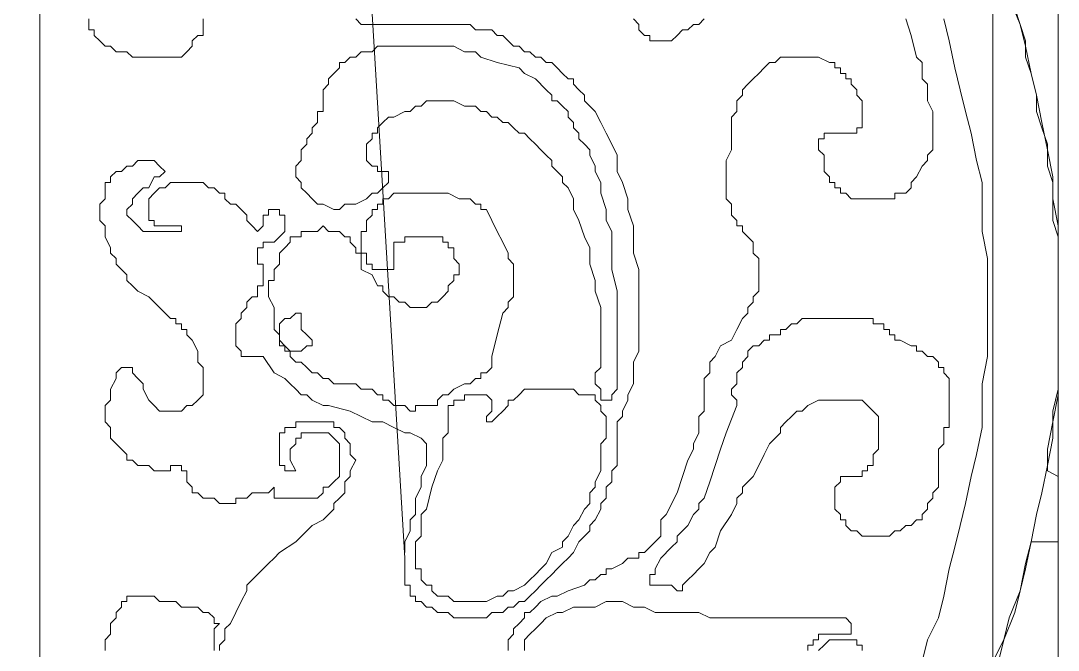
# Model space of a CAD drawing. Extents: x -66030 to 95157, y -13132 to 45879.
# Drawn here: x -49980 to -49236, y 25368 to 25820 of the extents above; entities that cross this region are included whole.
import ezdxf

# ---------------------------------------------------------------- set-up
doc = ezdxf.new("R2010")
doc.units = 0
doc.header["$LTSCALE"] = 100
doc.header["$MEASUREMENT"] = 0
doc.layers.get('0').update_dxf_attribs({"linetype": 'CONTINUOUS'})

msp = doc.modelspace()

# ---------------------------------------------------------------- linework, layer by layer
at = {"lineweight": 0}
for points in [[(-50727.7, 24422.57), (-49235.62, 24422.57), (-49235.62, 29164.42), (-50727.7, 29164.42), (-50727.7, 24422.57)], [(-50680.82, 24469.45), (-49282.49, 24469.45), (-49282.49, 29113.64), (-50680.82, 29113.64), (-50680.82, 24469.45)], [(-49997.28, 26336.5), (-49966.03, 26336.5), (-49966.03, 24891.29), (-49997.28, 24891.29), (-49997.28, 26336.5)], [(-49622.31, 25785.76), (-49618.4, 25781.85), (-49610.59, 25777.94), (-49602.78, 25770.13), (-49598.87, 25766.23), (-49598.87, 25762.32), (-49594.96, 25762.32), (-49591.06, 25758.41), (-49587.15, 25754.51), (-49587.15, 25750.6), (-49583.25, 25746.7), (-49583.25, 25742.79), (-49579.34, 25738.89), (-49579.34, 25734.98), (-49575.43, 25731.07), (-49575.43, 25731.07), (-49571.53, 25727.17), (-49571.53, 25723.26), (-49567.62, 25715.45), (-49567.62, 25711.54), (-49563.72, 25703.73), (-49563.72, 25695.92), (-49559.81, 25684.2), (-49559.81, 25676.39), (-49555.9, 25668.58), (-49555.9, 25660.77), (-49555.9, 25641.24), (-49552, 25625.61), (-49552, 25613.89), (-49552, 25602.18), (-49552, 25590.46), (-49552, 25582.65), (-49552, 25570.93), (-49552, 25563.12), (-49552, 25559.21), (-49552, 25555.3), (-49555.9, 25551.4), (-49555.9, 25551.4), (-49555.9, 25547.49), (-49555.9, 25547.49), (-49555.9, 25547.49), (-49559.81, 25547.49), (-49559.81, 25547.49), (-49559.81, 25547.49), (-49563.72, 25547.49), (-49563.72, 25551.4), (-49563.72, 25551.4), (-49563.72, 25551.4), (-49563.72, 25555.3), (-49567.62, 25559.21), (-49567.62, 25559.21), (-49567.62, 25563.12), (-49567.62, 25567.02), (-49567.62, 25567.02), (-49563.72, 25570.93), (-49563.72, 25574.83), (-49563.72, 25578.74), (-49563.72, 25582.65), (-49563.72, 25586.55), (-49563.72, 25594.36), (-49563.72, 25602.18), (-49563.72, 25613.89), (-49567.62, 25625.61), (-49567.62, 25633.42), (-49571.53, 25645.14), (-49571.53, 25656.86), (-49575.43, 25664.67), (-49579.34, 25676.39), (-49583.25, 25684.2), (-49583.25, 25692.01), (-49587.15, 25699.83), (-49591.06, 25703.73), (-49591.06, 25707.64), (-49591.06, 25707.64), (-49594.96, 25711.54), (-49598.87, 25715.45), (-49598.87, 25719.36), (-49602.78, 25723.26), (-49606.68, 25727.17), (-49606.68, 25727.17), (-49610.59, 25731.07), (-49614.49, 25734.98), (-49618.4, 25738.89), (-49622.31, 25738.89), (-49626.21, 25742.79), (-49630.12, 25746.7), (-49634.02, 25746.7), (-49637.93, 25750.6), (-49641.84, 25750.6), (-49645.74, 25754.51), (-49649.65, 25754.51), (-49653.55, 25758.41), (-49657.46, 25758.41), (-49661.37, 25758.41), (-49669.18, 25762.32), (-49673.08, 25762.32), (-49676.99, 25762.32), (-49680.9, 25762.32), (-49684.8, 25762.32), (-49688.71, 25762.32), (-49692.61, 25758.41), (-49696.52, 25758.41), (-49696.52, 25758.41), (-49700.43, 25754.51), (-49704.33, 25754.51), (-49704.33, 25754.51), (-49712.14, 25750.6), (-49716.05, 25750.6), (-49719.96, 25746.7), (-49719.96, 25746.7), (-49723.86, 25742.79), (-49723.86, 25742.79), (-49723.86, 25738.89), (-49727.77, 25738.89), (-49727.77, 25734.98), (-49727.77, 25734.98), (-49731.67, 25731.07), (-49731.67, 25731.07), (-49731.67, 25727.17), (-49731.67, 25727.17), (-49731.67, 25727.17), (-49731.67, 25723.26), (-49731.67, 25723.26), (-49731.67, 25719.36), (-49731.67, 25719.36), (-49731.67, 25719.36), (-49727.77, 25715.45), (-49727.77, 25715.45), (-49723.86, 25715.45), (-49723.86, 25711.54), (-49719.96, 25711.54), (-49719.96, 25711.54), (-49716.05, 25711.54), (-49716.05, 25711.54), (-49716.05, 25711.54), (-49716.05, 25707.64), (-49716.05, 25707.64), (-49716.05, 25707.64), (-49716.05, 25703.73), (-49716.05, 25703.73), (-49716.05, 25703.73), (-49719.96, 25699.83), (-49719.96, 25699.83), (-49723.86, 25695.92), (-49727.77, 25695.92), (-49731.67, 25692.01), (-49739.49, 25688.11), (-49747.3, 25688.11), (-49751.2, 25684.2), (-49755.11, 25684.2), (-49762.92, 25688.11), (-49766.83, 25688.11), (-49770.73, 25692.01), (-49770.73, 25692.01), (-49774.64, 25695.92), (-49774.64, 25695.92), (-49774.64, 25695.92), (-49778.55, 25699.83), (-49778.55, 25699.83), (-49778.55, 25703.73), (-49778.55, 25703.73), (-49782.45, 25707.64), (-49782.45, 25711.54), (-49782.45, 25715.45), (-49782.45, 25715.45), (-49778.55, 25719.36), (-49778.55, 25723.26), (-49778.55, 25727.17), (-49774.64, 25731.07), (-49774.64, 25734.98), (-49770.73, 25738.89), (-49770.73, 25742.79), (-49766.83, 25746.7), (-49766.83, 25746.7), (-49766.83, 25750.6), (-49766.83, 25754.51), (-49762.92, 25754.51), (-49762.92, 25758.41), (-49762.92, 25762.32), (-49762.92, 25766.23), (-49762.92, 25770.13), (-49759.02, 25774.04), (-49759.02, 25777.94), (-49755.11, 25781.85), (-49755.11, 25781.85), (-49751.2, 25785.76), (-49751.2, 25789.66), (-49747.3, 25789.66), (-49743.39, 25793.57), (-49739.49, 25793.57), (-49735.58, 25797.47), (-49731.67, 25797.47), (-49727.77, 25797.47), (-49723.86, 25801.38), (-49716.05, 25801.38), (-49712.14, 25801.38), (-49708.24, 25801.38), (-49700.43, 25801.38), (-49696.52, 25801.38), (-49688.71, 25801.38), (-49684.8, 25801.38), (-49680.9, 25801.38), (-49673.08, 25801.38), (-49669.18, 25801.38), (-49661.37, 25797.47), (-49653.55, 25797.47), (-49649.65, 25793.57), (-49637.93, 25789.66), (-49622.31, 25785.76)], [(-49645.74, 25684.2), (-49641.84, 25676.39), (-49637.93, 25668.58), (-49634.02, 25660.77), (-49630.12, 25652.95), (-49630.12, 25649.05), (-49626.21, 25645.14), (-49626.21, 25641.24), (-49626.21, 25637.33), (-49626.21, 25633.42), (-49626.21, 25629.52), (-49626.21, 25629.52), (-49626.21, 25625.61), (-49626.21, 25625.61), (-49626.21, 25621.71), (-49630.12, 25617.8), (-49630.12, 25617.8), (-49630.12, 25613.89), (-49630.12, 25613.89), (-49630.12, 25613.89), (-49634.02, 25609.99), (-49637.93, 25594.36), (-49641.84, 25578.74), (-49641.84, 25574.83), (-49641.84, 25570.93), (-49645.74, 25567.02), (-49645.74, 25567.02), (-49649.65, 25567.02), (-49649.65, 25563.12), (-49653.55, 25563.12), (-49657.46, 25559.21), (-49661.37, 25559.21), (-49669.18, 25555.3), (-49673.08, 25551.4), (-49676.99, 25551.4), (-49676.99, 25551.4), (-49680.9, 25547.49), (-49680.9, 25543.59), (-49684.8, 25543.59), (-49688.71, 25543.59), (-49692.61, 25543.59), (-49696.52, 25543.59), (-49696.52, 25539.68), (-49700.43, 25539.68), (-49704.33, 25543.59), (-49708.24, 25543.59), (-49712.14, 25543.59), (-49712.14, 25543.59), (-49716.05, 25547.49), (-49719.96, 25547.49), (-49719.96, 25551.4), (-49723.86, 25551.4), (-49727.77, 25555.3), (-49727.77, 25555.3), (-49731.67, 25555.3), (-49735.58, 25555.3), (-49739.49, 25559.21), (-49743.39, 25559.21), (-49747.3, 25559.21), (-49751.2, 25559.21), (-49755.11, 25559.21), (-49759.02, 25563.12), (-49762.92, 25563.12), (-49766.83, 25567.02), (-49770.73, 25567.02), (-49770.73, 25567.02), (-49774.64, 25570.93), (-49778.55, 25574.83), (-49782.45, 25574.83), (-49786.36, 25578.74), (-49786.36, 25582.65), (-49790.26, 25586.55), (-49790.26, 25586.55), (-49794.17, 25590.46), (-49794.17, 25594.36), (-49798.07, 25598.27), (-49798.07, 25598.27), (-49798.07, 25602.18), (-49798.07, 25606.08), (-49798.07, 25606.08), (-49798.07, 25613.89), (-49801.98, 25621.71), (-49801.98, 25629.52), (-49801.98, 25633.42), (-49798.07, 25633.42), (-49798.07, 25641.24), (-49794.17, 25645.14), (-49794.17, 25649.05), (-49794.17, 25652.95), (-49790.26, 25656.86), (-49790.26, 25656.86), (-49786.36, 25660.77), (-49786.36, 25664.67), (-49782.45, 25664.67), (-49778.55, 25664.67), (-49778.55, 25668.58), (-49774.64, 25668.58), (-49770.73, 25668.58), (-49770.73, 25668.58), (-49766.83, 25668.58), (-49766.83, 25668.58), (-49762.92, 25672.48), (-49762.92, 25672.48), (-49759.02, 25668.58), (-49759.02, 25668.58), (-49755.11, 25668.58), (-49755.11, 25668.58), (-49751.2, 25668.58), (-49747.3, 25664.67), (-49743.39, 25664.67), (-49743.39, 25660.77), (-49739.49, 25656.86), (-49739.49, 25652.95), (-49735.58, 25652.95), (-49735.58, 25649.05), (-49735.58, 25645.14), (-49735.58, 25641.24), (-49735.58, 25641.24), (-49727.77, 25637.33), (-49723.86, 25629.52), (-49719.96, 25629.52), (-49719.96, 25625.61), (-49716.05, 25621.71), (-49712.14, 25621.71), (-49708.24, 25617.8), (-49704.33, 25617.8), (-49704.33, 25617.8), (-49700.43, 25613.89), (-49696.52, 25613.89), (-49692.61, 25613.89), (-49688.71, 25613.89), (-49684.8, 25617.8), (-49680.9, 25617.8), (-49676.99, 25621.71), (-49676.99, 25621.71), (-49673.08, 25625.61), (-49673.08, 25629.52), (-49669.18, 25633.42), (-49669.18, 25637.33), (-49665.27, 25637.33), (-49665.27, 25641.24), (-49665.27, 25645.14), (-49669.18, 25649.05), (-49669.18, 25652.95), (-49669.18, 25652.95), (-49669.18, 25656.86), (-49673.08, 25656.86), (-49673.08, 25660.77), (-49673.08, 25660.77), (-49676.99, 25660.77), (-49676.99, 25664.67), (-49680.9, 25664.67), (-49680.9, 25664.67), (-49684.8, 25664.67), (-49688.71, 25664.67), (-49692.61, 25664.67), (-49692.61, 25664.67), (-49696.52, 25664.67), (-49700.43, 25664.67), (-49704.33, 25664.67), (-49704.33, 25660.77), (-49708.24, 25660.77), (-49708.24, 25660.77), (-49712.14, 25660.77), (-49712.14, 25656.86), (-49712.14, 25656.86), (-49712.14, 25656.86), (-49712.14, 25652.95), (-49712.14, 25652.95), (-49712.14, 25649.05), (-49712.14, 25649.05), (-49712.14, 25649.05), (-49712.14, 25645.14), (-49712.14, 25645.14), (-49712.14, 25641.24), (-49716.05, 25641.24), (-49716.05, 25641.24), (-49719.96, 25641.24), (-49719.96, 25641.24), (-49723.86, 25641.24), (-49723.86, 25641.24), (-49723.86, 25641.24), (-49727.77, 25641.24), (-49727.77, 25645.14), (-49731.67, 25645.14), (-49731.67, 25649.05), (-49731.67, 25649.05), (-49731.67, 25652.95), (-49735.58, 25652.95), (-49735.58, 25656.86), (-49735.58, 25660.77), (-49735.58, 25660.77), (-49735.58, 25664.67), (-49735.58, 25668.58), (-49731.67, 25668.58), (-49731.67, 25672.48), (-49731.67, 25676.39), (-49731.67, 25676.39), (-49727.77, 25680.3), (-49727.77, 25680.3), (-49727.77, 25684.2), (-49723.86, 25684.2), (-49723.86, 25688.11), (-49723.86, 25688.11), (-49719.96, 25688.11), (-49719.96, 25692.01), (-49716.05, 25692.01), (-49716.05, 25692.01), (-49712.14, 25695.92), (-49712.14, 25695.92), (-49708.24, 25695.92), (-49704.33, 25695.92), (-49704.33, 25695.92), (-49700.43, 25695.92), (-49696.52, 25695.92), (-49696.52, 25695.92), (-49688.71, 25695.92), (-49680.9, 25695.92), (-49673.08, 25695.92), (-49665.27, 25692.01), (-49661.37, 25692.01), (-49657.46, 25692.01), (-49653.55, 25688.11), (-49649.65, 25688.11), (-49649.65, 25684.2), (-49645.74, 25684.2)], [(-49778.55, 25606.08), (-49778.55, 25602.18), (-49778.55, 25602.18), (-49778.55, 25598.27), (-49778.55, 25598.27), (-49778.55, 25598.27), (-49774.64, 25594.36), (-49774.64, 25594.36), (-49770.73, 25590.46), (-49770.73, 25590.46), (-49770.73, 25586.55), (-49774.64, 25586.55), (-49774.64, 25586.55), (-49774.64, 25586.55), (-49778.55, 25582.65), (-49778.55, 25582.65), (-49782.45, 25582.65), (-49782.45, 25582.65), (-49786.36, 25582.65), (-49786.36, 25582.65), (-49790.26, 25582.65), (-49790.26, 25586.55), (-49790.26, 25586.55), (-49794.17, 25586.55), (-49794.17, 25590.46), (-49794.17, 25590.46), (-49794.17, 25594.36), (-49794.17, 25594.36), (-49794.17, 25594.36), (-49794.17, 25598.27), (-49794.17, 25598.27), (-49794.17, 25602.18), (-49794.17, 25602.18), (-49790.26, 25606.08), (-49786.36, 25606.08), (-49786.36, 25606.08), (-49782.45, 25609.99), (-49782.45, 25609.99), (-49782.45, 25609.99), (-49782.45, 25609.99), (-49778.55, 25609.99), (-49778.55, 25609.99), (-49778.55, 25609.99), (-49778.55, 25606.08), (-49778.55, 25606.08)], [(-49348.89, 25590.46), (-49341.08, 25586.55), (-49337.17, 25586.55), (-49337.17, 25582.65), (-49333.26, 25582.65), (-49329.36, 25578.74), (-49325.45, 25578.74), (-49321.55, 25574.83), (-49321.55, 25570.93), (-49317.64, 25570.93), (-49317.64, 25567.02), (-49313.73, 25563.12), (-49313.73, 25559.21), (-49313.73, 25555.3), (-49313.73, 25551.4), (-49313.73, 25543.59), (-49313.73, 25539.68), (-49313.73, 25539.68), (-49313.73, 25535.77), (-49313.73, 25531.87), (-49313.73, 25527.96), (-49317.64, 25527.96), (-49317.64, 25520.15), (-49317.64, 25516.24), (-49321.55, 25512.34), (-49321.55, 25512.34), (-49321.55, 25512.34), (-49321.55, 25512.34), (-49321.55, 25512.34), (-49321.55, 25512.34), (-49321.55, 25504.53), (-49321.55, 25500.62), (-49321.55, 25496.72), (-49321.55, 25488.9), (-49321.55, 25485), (-49325.45, 25481.09), (-49325.45, 25477.19), (-49329.36, 25473.28), (-49329.36, 25469.37), (-49333.26, 25465.47), (-49333.26, 25461.56), (-49337.17, 25461.56), (-49341.08, 25457.66), (-49344.98, 25457.66), (-49348.89, 25453.75), (-49352.79, 25453.75), (-49356.7, 25449.84), (-49360.61, 25449.84), (-49364.51, 25449.84), (-49364.51, 25449.84), (-49368.42, 25449.84), (-49372.32, 25449.84), (-49376.23, 25449.84), (-49380.14, 25453.75), (-49384.04, 25453.75), (-49384.04, 25453.75), (-49387.95, 25457.66), (-49387.95, 25457.66), (-49387.95, 25461.56), (-49391.85, 25461.56), (-49391.85, 25465.47), (-49395.76, 25469.37), (-49395.76, 25473.28), (-49395.76, 25477.19), (-49395.76, 25481.09), (-49395.76, 25485), (-49395.76, 25485), (-49391.85, 25488.9), (-49391.85, 25488.9), (-49391.85, 25492.81), (-49391.85, 25492.81), (-49391.85, 25492.81), (-49387.95, 25492.81), (-49387.95, 25492.81), (-49387.95, 25492.81), (-49384.04, 25492.81), (-49384.04, 25492.81), (-49380.14, 25492.81), (-49380.14, 25492.81), (-49376.23, 25492.81), (-49376.23, 25496.72), (-49372.32, 25496.72), (-49372.32, 25496.72), (-49372.32, 25500.62), (-49368.42, 25500.62), (-49368.42, 25504.53), (-49368.42, 25508.43), (-49364.51, 25512.34), (-49364.51, 25516.24), (-49364.51, 25520.15), (-49364.51, 25524.06), (-49364.51, 25527.96), (-49364.51, 25531.87), (-49364.51, 25531.87), (-49364.51, 25535.77), (-49368.42, 25539.68), (-49368.42, 25539.68), (-49372.32, 25543.59), (-49372.32, 25543.59), (-49372.32, 25543.59), (-49376.23, 25547.49), (-49380.14, 25547.49), (-49380.14, 25547.49), (-49384.04, 25547.49), (-49384.04, 25547.49), (-49387.95, 25547.49), (-49391.85, 25547.49), (-49395.76, 25547.49), (-49395.76, 25547.49), (-49403.57, 25547.49), (-49407.48, 25547.49), (-49415.29, 25543.59), (-49419.2, 25539.68), (-49423.1, 25539.68), (-49427.01, 25535.77), (-49427.01, 25535.77), (-49430.91, 25531.87), (-49434.82, 25527.96), (-49434.82, 25524.06), (-49438.73, 25520.15), (-49442.63, 25516.24), (-49446.54, 25508.43), (-49450.44, 25500.62), (-49454.35, 25492.81), (-49454.35, 25492.81), (-49458.26, 25488.9), (-49462.16, 25485), (-49462.16, 25481.09), (-49466.07, 25477.19), (-49466.07, 25473.28), (-49469.97, 25465.47), (-49477.79, 25453.75), (-49481.69, 25442.03), (-49485.6, 25438.13), (-49489.5, 25430.31), (-49493.41, 25426.41), (-49497.32, 25422.5), (-49501.22, 25418.6), (-49505.13, 25414.69), (-49505.13, 25414.69), (-49505.13, 25410.78), (-49509.03, 25410.78), (-49509.03, 25410.78), (-49509.03, 25410.78), (-49512.94, 25414.69), (-49516.85, 25414.69), (-49516.85, 25414.69), (-49520.75, 25414.69), (-49524.66, 25414.69), (-49524.66, 25414.69), (-49524.66, 25414.69), (-49528.56, 25414.69), (-49528.56, 25418.6), (-49528.56, 25418.6), (-49528.56, 25422.5), (-49524.66, 25422.5), (-49524.66, 25426.41), (-49520.75, 25434.22), (-49512.94, 25442.03), (-49509.03, 25445.94), (-49509.03, 25449.84), (-49505.13, 25453.75), (-49501.22, 25457.66), (-49497.32, 25465.47), (-49493.41, 25469.37), (-49493.41, 25473.28), (-49489.5, 25477.19), (-49485.6, 25488.9), (-49481.69, 25500.62), (-49477.79, 25512.34), (-49473.88, 25524.06), (-49466.07, 25543.59), (-49466.07, 25547.49), (-49466.07, 25547.49), (-49469.97, 25551.4), (-49469.97, 25555.3), (-49466.07, 25559.21), (-49466.07, 25563.12), (-49466.07, 25567.02), (-49462.16, 25570.93), (-49462.16, 25574.83), (-49458.26, 25578.74), (-49458.26, 25582.65), (-49454.35, 25586.55), (-49450.44, 25586.55), (-49446.54, 25590.46), (-49442.63, 25590.46), (-49442.63, 25594.36), (-49438.73, 25594.36), (-49438.73, 25594.36), (-49434.82, 25594.36), (-49434.82, 25598.27), (-49430.91, 25598.27), (-49427.01, 25602.18), (-49423.1, 25602.18), (-49419.2, 25606.08), (-49411.38, 25606.08), (-49403.57, 25606.08), (-49399.67, 25606.08), (-49391.85, 25606.08), (-49384.04, 25606.08), (-49380.14, 25606.08), (-49376.23, 25606.08), (-49372.32, 25606.08), (-49368.42, 25606.08), (-49368.42, 25602.18), (-49364.51, 25602.18), (-49360.61, 25602.18), (-49360.61, 25598.27), (-49356.7, 25598.27), (-49356.7, 25594.36), (-49352.79, 25594.36), (-49352.79, 25590.46), (-49348.89, 25590.46)], [(-49567.62, 25547.49), (-49567.62, 25547.49), (-49563.72, 25543.59), (-49563.72, 25543.59), (-49563.72, 25543.59), (-49563.72, 25539.68), (-49559.81, 25535.77), (-49559.81, 25531.87), (-49559.81, 25524.06), (-49559.81, 25520.15), (-49563.72, 25516.24), (-49563.72, 25512.34), (-49563.72, 25508.43), (-49563.72, 25496.72), (-49567.62, 25488.9), (-49567.62, 25485), (-49571.53, 25481.09), (-49571.53, 25473.28), (-49575.43, 25469.37), (-49579.34, 25461.56), (-49583.25, 25457.66), (-49587.15, 25449.84), (-49591.06, 25445.94), (-49591.06, 25442.03), (-49598.87, 25438.13), (-49602.78, 25430.31), (-49606.68, 25426.41), (-49610.59, 25422.5), (-49614.49, 25418.6), (-49618.4, 25414.69), (-49626.21, 25410.78), (-49630.12, 25410.78), (-49634.02, 25406.88), (-49637.93, 25406.88), (-49645.74, 25402.97), (-49649.65, 25402.97), (-49649.65, 25402.97), (-49653.55, 25402.97), (-49657.46, 25402.97), (-49661.37, 25402.97), (-49661.37, 25402.97), (-49665.27, 25402.97), (-49669.18, 25402.97), (-49673.08, 25406.88), (-49676.99, 25406.88), (-49680.9, 25406.88), (-49684.8, 25410.78), (-49684.8, 25414.69), (-49688.71, 25414.69), (-49688.71, 25414.69), (-49692.61, 25418.6), (-49692.61, 25422.5), (-49692.61, 25426.41), (-49696.52, 25426.41), (-49696.52, 25430.31), (-49696.52, 25434.22), (-49696.52, 25438.13), (-49696.52, 25442.03), (-49696.52, 25445.94), (-49692.61, 25449.84), (-49692.61, 25457.66), (-49692.61, 25465.47), (-49688.71, 25469.37), (-49684.8, 25485), (-49680.9, 25496.72), (-49676.99, 25504.53), (-49676.99, 25512.34), (-49676.99, 25520.15), (-49673.08, 25524.06), (-49673.08, 25527.96), (-49673.08, 25531.87), (-49673.08, 25535.77), (-49673.08, 25539.68), (-49673.08, 25539.68), (-49673.08, 25543.59), (-49669.18, 25543.59), (-49669.18, 25547.49), (-49665.27, 25547.49), (-49661.37, 25547.49), (-49661.37, 25551.4), (-49657.46, 25551.4), (-49653.55, 25551.4), (-49653.55, 25551.4), (-49649.65, 25551.4), (-49649.65, 25551.4), (-49645.74, 25551.4), (-49645.74, 25551.4), (-49641.84, 25547.49), (-49641.84, 25547.49), (-49641.84, 25547.49), (-49641.84, 25543.59), (-49641.84, 25539.68), (-49645.74, 25535.77), (-49645.74, 25535.77), (-49645.74, 25531.87), (-49645.74, 25531.87), (-49645.74, 25531.87), (-49645.74, 25531.87), (-49641.84, 25531.87), (-49641.84, 25531.87), (-49641.84, 25531.87), (-49637.93, 25535.77), (-49637.93, 25535.77), (-49634.02, 25539.68), (-49630.12, 25543.59), (-49630.12, 25547.49), (-49626.21, 25547.49), (-49622.31, 25551.4), (-49618.4, 25555.3), (-49618.4, 25555.3), (-49618.4, 25555.3), (-49614.49, 25555.3), (-49614.49, 25555.3), (-49610.59, 25555.3), (-49606.68, 25555.3), (-49598.87, 25555.3), (-49594.96, 25555.3), (-49591.06, 25555.3), (-49587.15, 25555.3), (-49583.25, 25555.3), (-49579.34, 25551.4), (-49575.43, 25551.4), (-49571.53, 25551.4), (-49567.62, 25551.4), (-49567.62, 25547.49), (-49567.62, 25547.49), (-49567.62, 25547.49), (-49567.62, 25547.49)]]:
    msp.add_lwpolyline(points, close=True, dxfattribs=at)
for points in [[(-49751.2, 26215.41), (-49704.33, 25434.22), (-49704.33, 25434.22), (-49704.33, 25434.22), (-49704.33, 25430.31), (-49704.33, 25426.41), (-49704.33, 25422.5), (-49704.33, 25418.6), (-49704.33, 25414.69), (-49700.43, 25414.69), (-49700.43, 25410.78), (-49700.43, 25410.78), (-49700.43, 25406.88), (-49696.52, 25406.88), (-49696.52, 25406.88), (-49696.52, 25402.97), (-49692.61, 25402.97), (-49688.71, 25399.07), (-49684.8, 25399.07), (-49680.9, 25395.16), (-49676.99, 25395.16), (-49673.08, 25395.16), (-49669.18, 25391.25), (-49665.27, 25391.25), (-49657.46, 25391.25), (-49653.55, 25391.25), (-49649.65, 25391.25), (-49649.65, 25391.25), (-49645.74, 25391.25), (-49641.84, 25395.16), (-49634.02, 25395.16), (-49630.12, 25399.07), (-49626.21, 25399.07), (-49622.31, 25402.97), (-49618.4, 25402.97), (-49614.49, 25406.88), (-49610.59, 25410.78), (-49606.68, 25414.69), (-49602.78, 25418.6), (-49598.87, 25422.5), (-49594.96, 25426.41), (-49591.06, 25430.31), (-49587.15, 25434.22), (-49583.25, 25438.13), (-49579.34, 25445.94), (-49575.43, 25449.84), (-49571.53, 25453.75), (-49571.53, 25457.66), (-49567.62, 25461.56), (-49563.72, 25469.37), (-49563.72, 25473.28), (-49559.81, 25477.19), (-49559.81, 25485), (-49555.9, 25488.9), (-49555.9, 25492.81), (-49555.9, 25496.72), (-49552, 25500.62), (-49552, 25508.43), (-49552, 25512.34), (-49552, 25516.24), (-49552, 25520.15), (-49552, 25524.06), (-49552, 25527.96), (-49552, 25527.96), (-49552, 25531.87), (-49548.09, 25535.77), (-49548.09, 25539.68), (-49548.09, 25539.68), (-49544.19, 25547.49), (-49544.19, 25551.4), (-49540.28, 25559.21), (-49540.28, 25567.02), (-49540.28, 25574.83), (-49536.38, 25582.65), (-49536.38, 25594.36), (-49536.38, 25602.18), (-49536.38, 25609.99), (-49536.38, 25621.71), (-49536.38, 25633.42), (-49536.38, 25641.24), (-49540.28, 25652.95), (-49540.28, 25660.77), (-49540.28, 25672.48), (-49544.19, 25684.2), (-49544.19, 25692.01), (-49548.09, 25703.73), (-49552, 25711.54), (-49552, 25723.26), (-49555.9, 25731.07), (-49559.81, 25738.89), (-49563.72, 25746.7), (-49567.62, 25754.51), (-49571.53, 25758.41), (-49575.43, 25762.32), (-49575.43, 25766.23), (-49579.34, 25770.13), (-49583.25, 25774.04), (-49583.25, 25777.94), (-49587.15, 25777.94), (-49591.06, 25781.85), (-49594.96, 25785.76), (-49594.96, 25785.76), (-49598.87, 25789.66), (-49602.78, 25789.66), (-49606.68, 25793.57), (-49610.59, 25793.57), (-49614.49, 25797.47), (-49618.4, 25797.47), (-49622.31, 25801.38), (-49626.21, 25801.38), (-49630.12, 25805.29), (-49634.02, 25809.19), (-49637.93, 25809.19), (-49641.84, 25813.1), (-49645.74, 25813.1), (-49649.65, 25813.1), (-49653.55, 25813.1), (-49657.46, 25817), (-49661.37, 25817), (-49665.27, 25817), (-49673.08, 25817), (-49680.9, 25817), (-49700.43, 25817), (-49708.24, 25817), (-49719.96, 25817), (-49723.86, 25817), (-49727.77, 25817), (-49731.67, 25817), (-49735.58, 25817), (-49739.49, 25820.91)], [(-49270.77, 25836.53), (-49262.96, 25817), (-49259.05, 25801.38), (-49255.15, 25781.85), (-49251.24, 25766.23), (-49247.33, 25746.7), (-49243.43, 25727.17), (-49239.52, 25707.64), (-49239.52, 25692.01), (-49235.62, 25672.48), (-49235.62, 25652.95), (-49235.62, 25633.42), (-49235.62, 25613.89), (-49235.62, 25594.36), (-49235.62, 25574.83), (-49235.62, 25555.3), (-49239.52, 25539.68), (-49239.52, 25520.15), (-49243.43, 25500.62), (-49247.33, 25481.09), (-49251.24, 25465.47), (-49255.15, 25445.94), (-49259.05, 25426.41), (-49262.96, 25410.78), (-49270.77, 25391.25), (-49274.68, 25375.63), (-49282.49, 25360.01)], [(-49278.58, 25360.01), (-49274.68, 25375.63), (-49266.86, 25395.16), (-49262.96, 25410.78), (-49259.05, 25430.31), (-49255.15, 25445.94), (-49235.62, 25445.94), (-49235.62, 25492.81), (-49243.43, 25496.72), (-49243.43, 25512.34), (-49239.52, 25531.87), (-49235.62, 25551.4), (-49235.62, 25570.93), (-49235.62, 25570.93), (-49235.62, 25649.05), (-49235.62, 25652.95), (-49235.62, 25664.67), (-49239.52, 25676.39), (-49239.52, 25692.01), (-49239.52, 25703.73), (-49243.43, 25715.45), (-49243.43, 25731.07), (-49247.33, 25742.79), (-49251.24, 25754.51), (-49251.24, 25766.23), (-49255.15, 25781.85), (-49259.05, 25793.57), (-49259.05, 25805.29), (-49262.96, 25817), (-49266.86, 25828.72)], [(-49848.85, 25820.91), (-49848.85, 25817), (-49848.85, 25817), (-49848.85, 25813.1), (-49848.85, 25809.19), (-49852.76, 25809.19), (-49856.66, 25805.29), (-49856.66, 25801.38), (-49860.57, 25797.47), (-49864.48, 25793.57), (-49868.38, 25793.57), (-49872.29, 25793.57), (-49876.19, 25793.57), (-49880.1, 25793.57), (-49887.91, 25793.57), (-49891.82, 25793.57), (-49899.63, 25793.57), (-49903.54, 25797.47), (-49911.35, 25797.47), (-49915.25, 25801.38), (-49915.25, 25801.38), (-49919.16, 25801.38), (-49923.07, 25805.29), (-49923.07, 25805.29), (-49926.97, 25809.19), (-49926.97, 25809.19), (-49926.97, 25813.1), (-49930.88, 25813.1), (-49930.88, 25817), (-49930.88, 25817), (-49930.88, 25820.91)], [(-49344.98, 25820.91), (-49341.08, 25809.19), (-49337.17, 25793.57), (-49333.26, 25789.66), (-49333.26, 25781.85), (-49333.26, 25777.94), (-49329.36, 25774.04), (-49329.36, 25762.32), (-49325.45, 25754.51), (-49325.45, 25750.6), (-49325.45, 25746.7), (-49325.45, 25742.79), (-49325.45, 25738.89), (-49325.45, 25734.98), (-49325.45, 25731.07), (-49325.45, 25727.17), (-49329.36, 25723.26), (-49329.36, 25719.36), (-49333.26, 25715.45), (-49337.17, 25707.64), (-49341.08, 25703.73), (-49341.08, 25699.83), (-49341.08, 25699.83), (-49344.98, 25695.92), (-49348.89, 25695.92), (-49352.79, 25695.92), (-49352.79, 25692.01), (-49356.7, 25692.01), (-49360.61, 25692.01), (-49364.51, 25692.01), (-49368.42, 25692.01), (-49376.23, 25692.01), (-49376.23, 25692.01), (-49380.14, 25692.01), (-49384.04, 25692.01), (-49387.95, 25695.92), (-49391.85, 25695.92), (-49391.85, 25695.92), (-49391.85, 25699.83), (-49395.76, 25699.83), (-49395.76, 25703.73), (-49399.67, 25703.73), (-49399.67, 25707.64), (-49399.67, 25707.64), (-49403.57, 25711.54), (-49403.57, 25715.45), (-49403.57, 25719.36), (-49403.57, 25723.26), (-49407.48, 25727.17), (-49407.48, 25734.98), (-49407.48, 25734.98), (-49407.48, 25734.98), (-49403.57, 25734.98), (-49403.57, 25734.98), (-49403.57, 25738.89), (-49399.67, 25738.89), (-49395.76, 25738.89), (-49387.95, 25738.89), (-49384.04, 25738.89), (-49384.04, 25738.89), (-49380.14, 25738.89), (-49380.14, 25738.89), (-49380.14, 25742.79), (-49376.23, 25742.79), (-49376.23, 25742.79), (-49376.23, 25746.7), (-49376.23, 25746.7), (-49376.23, 25746.7), (-49376.23, 25750.6), (-49376.23, 25754.51), (-49376.23, 25758.41), (-49376.23, 25762.32), (-49380.14, 25766.23), (-49380.14, 25770.13), (-49384.04, 25774.04), (-49384.04, 25777.94), (-49387.95, 25777.94), (-49387.95, 25781.85), (-49391.85, 25781.85), (-49391.85, 25785.76), (-49395.76, 25785.76), (-49395.76, 25789.66), (-49399.67, 25789.66), (-49407.48, 25793.57), (-49407.48, 25793.57), (-49411.38, 25793.57), (-49415.29, 25793.57), (-49415.29, 25793.57), (-49419.2, 25793.57), (-49419.2, 25793.57), (-49427.01, 25793.57), (-49430.91, 25793.57), (-49434.82, 25793.57), (-49438.73, 25789.66), (-49442.63, 25789.66), (-49446.54, 25785.76), (-49450.44, 25781.85), (-49454.35, 25777.94), (-49458.26, 25774.04), (-49462.16, 25770.13), (-49462.16, 25766.23), (-49466.07, 25762.32), (-49466.07, 25754.51), (-49469.97, 25750.6), (-49469.97, 25742.79), (-49469.97, 25734.98), (-49469.97, 25727.17), (-49473.88, 25719.36), (-49473.88, 25711.54), (-49473.88, 25707.64), (-49473.88, 25699.83), (-49473.88, 25692.01), (-49469.97, 25688.11), (-49469.97, 25684.2), (-49469.97, 25680.3), (-49469.97, 25680.3), (-49466.07, 25676.39), (-49466.07, 25676.39), (-49466.07, 25672.48), (-49462.16, 25672.48), (-49462.16, 25668.58), (-49458.26, 25664.67), (-49458.26, 25664.67), (-49454.35, 25660.77), (-49454.35, 25652.95), (-49450.44, 25649.05), (-49450.44, 25645.14), (-49450.44, 25641.24), (-49450.44, 25637.33), (-49450.44, 25633.42), (-49450.44, 25629.52), (-49450.44, 25625.61), (-49454.35, 25621.71), (-49454.35, 25617.8), (-49458.26, 25613.89), (-49458.26, 25609.99), (-49462.16, 25606.08), (-49466.07, 25598.27), (-49469.97, 25590.46), (-49477.79, 25586.55), (-49481.69, 25578.74), (-49485.6, 25574.83), (-49485.6, 25570.93), (-49485.6, 25567.02), (-49489.5, 25563.12), (-49489.5, 25559.21), (-49489.5, 25555.3), (-49489.5, 25555.3), (-49489.5, 25551.4), (-49489.5, 25543.59), (-49489.5, 25539.68), (-49493.41, 25535.77), (-49493.41, 25527.96), (-49493.41, 25524.06), (-49497.32, 25516.24), (-49497.32, 25512.34), (-49501.22, 25504.53), (-49505.13, 25492.81), (-49509.03, 25481.09), (-49516.85, 25465.47), (-49520.75, 25461.56), (-49520.75, 25453.75), (-49520.75, 25449.84), (-49524.66, 25445.94), (-49524.66, 25445.94), (-49528.56, 25442.03), (-49528.56, 25442.03), (-49532.47, 25438.13), (-49536.38, 25438.13), (-49536.38, 25434.22), (-49544.19, 25434.22), (-49548.09, 25430.31), (-49555.9, 25426.41), (-49555.9, 25426.41), (-49559.81, 25426.41), (-49559.81, 25422.5), (-49563.72, 25422.5), (-49567.62, 25418.6), (-49571.53, 25418.6), (-49575.43, 25414.69), (-49587.15, 25410.78), (-49594.96, 25406.88), (-49598.87, 25406.88), (-49606.68, 25402.97), (-49610.59, 25399.07), (-49610.59, 25399.07), (-49614.49, 25395.16), (-49618.4, 25395.16), (-49618.4, 25391.25), (-49618.4, 25391.25), (-49622.31, 25387.35), (-49622.31, 25387.35), (-49626.21, 25383.44), (-49626.21, 25379.54), (-49626.21, 25379.54), (-49630.12, 25375.63), (-49630.12, 25371.72), (-49630.12, 25367.82)], [(-49540.28, 25820.91), (-49536.38, 25817), (-49536.38, 25813.1), (-49532.47, 25809.19), (-49532.47, 25809.19), (-49528.56, 25809.19), (-49528.56, 25805.29), (-49524.66, 25805.29), (-49524.66, 25805.29), (-49520.75, 25805.29), (-49520.75, 25805.29), (-49520.75, 25805.29), (-49516.85, 25805.29), (-49516.85, 25805.29), (-49512.94, 25805.29), (-49512.94, 25805.29), (-49509.03, 25809.19), (-49505.13, 25813.1), (-49501.22, 25813.1), (-49497.32, 25817), (-49493.41, 25817), (-49493.41, 25817), (-49489.5, 25820.91)], [(-49317.64, 25820.91), (-49313.73, 25805.29), (-49309.83, 25785.76), (-49305.92, 25770.13), (-49302.02, 25754.51), (-49298.11, 25738.89), (-49294.21, 25719.36), (-49290.3, 25703.73), (-49290.3, 25684.2), (-49290.3, 25668.58), (-49286.39, 25649.05), (-49286.39, 25633.42), (-49286.39, 25613.89), (-49286.39, 25598.27), (-49286.39, 25578.74), (-49290.3, 25559.21), (-49290.3, 25543.59), (-49290.3, 25527.96), (-49294.21, 25508.43), (-49298.11, 25492.81), (-49302.02, 25473.28), (-49305.92, 25457.66), (-49309.83, 25442.03), (-49313.73, 25426.41), (-49317.64, 25406.88), (-49321.55, 25391.25), (-49329.36, 25375.63), (-49333.26, 25360.01)], [(-49837.13, 25367.82), (-49837.13, 25371.72), (-49833.23, 25375.63), (-49833.23, 25379.54), (-49833.23, 25383.44), (-49829.32, 25387.35), (-49825.42, 25395.16), (-49821.51, 25402.97), (-49817.6, 25410.78), (-49817.6, 25414.69), (-49813.7, 25418.6), (-49813.7, 25418.6), (-49809.79, 25422.5), (-49805.89, 25426.41), (-49801.98, 25430.31), (-49798.07, 25434.22), (-49794.17, 25438.13), (-49782.45, 25445.94), (-49774.64, 25453.75), (-49770.73, 25457.66), (-49762.92, 25461.56), (-49759.02, 25465.47), (-49755.11, 25469.37), (-49755.11, 25473.28), (-49751.2, 25477.19), (-49751.2, 25477.19), (-49747.3, 25481.09), (-49747.3, 25485), (-49747.3, 25488.9), (-49743.39, 25492.81), (-49743.39, 25496.72), (-49739.49, 25504.53), (-49743.39, 25508.43), (-49743.39, 25512.34), (-49743.39, 25516.24), (-49747.3, 25520.15), (-49747.3, 25524.06), (-49751.2, 25527.96), (-49755.11, 25527.96), (-49755.11, 25531.87), (-49759.02, 25531.87), (-49762.92, 25531.87), (-49762.92, 25531.87), (-49766.83, 25531.87), (-49770.73, 25531.87), (-49774.64, 25531.87), (-49774.64, 25531.87), (-49778.55, 25531.87), (-49782.45, 25531.87), (-49782.45, 25527.96), (-49786.36, 25527.96), (-49790.26, 25527.96), (-49790.26, 25524.06), (-49794.17, 25524.06), (-49794.17, 25520.15), (-49794.17, 25516.24), (-49794.17, 25516.24), (-49794.17, 25512.34), (-49794.17, 25512.34), (-49794.17, 25508.43), (-49794.17, 25504.53), (-49794.17, 25500.62), (-49790.26, 25500.62), (-49790.26, 25496.72), (-49786.36, 25496.72), (-49786.36, 25496.72), (-49786.36, 25496.72), (-49786.36, 25496.72), (-49782.45, 25496.72), (-49786.36, 25504.53), (-49786.36, 25508.43), (-49786.36, 25512.34), (-49782.45, 25516.24), (-49782.45, 25516.24), (-49782.45, 25516.24), (-49782.45, 25520.15), (-49782.45, 25520.15), (-49778.55, 25520.15), (-49778.55, 25524.06), (-49774.64, 25524.06), (-49770.73, 25524.06), (-49766.83, 25524.06), (-49762.92, 25524.06), (-49759.02, 25524.06), (-49759.02, 25524.06), (-49755.11, 25520.15), (-49755.11, 25520.15), (-49755.11, 25520.15), (-49755.11, 25520.15), (-49751.2, 25516.24), (-49751.2, 25512.34), (-49751.2, 25512.34), (-49751.2, 25508.43), (-49751.2, 25508.43), (-49751.2, 25504.53), (-49751.2, 25504.53), (-49751.2, 25500.62), (-49751.2, 25496.72), (-49751.2, 25496.72), (-49751.2, 25492.81), (-49751.2, 25492.81), (-49755.11, 25488.9), (-49755.11, 25488.9), (-49755.11, 25488.9), (-49759.02, 25485), (-49759.02, 25485), (-49762.92, 25485), (-49762.92, 25481.09), (-49762.92, 25481.09), (-49766.83, 25477.19), (-49774.64, 25477.19), (-49774.64, 25477.19), (-49778.55, 25477.19), (-49778.55, 25477.19), (-49782.45, 25477.19), (-49782.45, 25477.19), (-49786.36, 25477.19), (-49786.36, 25477.19), (-49790.26, 25477.19), (-49790.26, 25477.19), (-49790.26, 25477.19), (-49794.17, 25477.19), (-49794.17, 25477.19), (-49794.17, 25477.19), (-49798.07, 25477.19), (-49798.07, 25477.19), (-49798.07, 25477.19), (-49798.07, 25481.09), (-49798.07, 25481.09), (-49798.07, 25481.09), (-49798.07, 25485), (-49801.98, 25481.09), (-49805.89, 25481.09), (-49809.79, 25481.09), (-49813.7, 25481.09), (-49817.6, 25477.19), (-49825.42, 25477.19), (-49825.42, 25473.28), (-49829.32, 25473.28), (-49833.23, 25473.28), (-49837.13, 25473.28), (-49837.13, 25473.28), (-49841.04, 25477.19), (-49844.95, 25477.19), (-49848.85, 25477.19), (-49852.76, 25481.09), (-49852.76, 25481.09), (-49856.66, 25481.09), (-49856.66, 25485), (-49860.57, 25488.9), (-49860.57, 25492.81), (-49860.57, 25496.72), (-49864.48, 25496.72), (-49864.48, 25500.62), (-49864.48, 25500.62), (-49864.48, 25500.62), (-49868.38, 25500.62), (-49868.38, 25500.62), (-49868.38, 25500.62), (-49872.29, 25500.62), (-49872.29, 25496.72), (-49876.19, 25496.72), (-49876.19, 25496.72), (-49876.19, 25496.72), (-49880.1, 25496.72), (-49884.01, 25496.72), (-49887.91, 25500.62), (-49891.82, 25500.62), (-49895.72, 25500.62), (-49899.63, 25504.53), (-49903.54, 25504.53), (-49903.54, 25508.43), (-49907.44, 25512.34), (-49911.35, 25516.24), (-49911.35, 25516.24), (-49915.25, 25520.15), (-49915.25, 25524.06), (-49915.25, 25527.96), (-49919.16, 25531.87), (-49919.16, 25535.77), (-49919.16, 25539.68), (-49919.16, 25543.59), (-49915.25, 25547.49), (-49915.25, 25551.4), (-49915.25, 25555.3), (-49911.35, 25563.12), (-49911.35, 25567.02), (-49911.35, 25567.02), (-49907.44, 25570.93), (-49907.44, 25570.93), (-49907.44, 25570.93), (-49903.54, 25570.93), (-49903.54, 25570.93), (-49903.54, 25570.93), (-49899.63, 25570.93), (-49899.63, 25570.93), (-49899.63, 25567.02), (-49895.72, 25563.12), (-49895.72, 25563.12), (-49891.82, 25559.21), (-49891.82, 25555.3), (-49887.91, 25547.49), (-49887.91, 25547.49), (-49884.01, 25543.59), (-49884.01, 25543.59), (-49884.01, 25543.59), (-49880.1, 25539.68), (-49876.19, 25539.68), (-49872.29, 25539.68), (-49872.29, 25539.68), (-49868.38, 25539.68), (-49864.48, 25539.68), (-49860.57, 25543.59), (-49856.66, 25543.59), (-49856.66, 25543.59), (-49852.76, 25547.49), (-49852.76, 25547.49), (-49852.76, 25547.49), (-49848.85, 25551.4), (-49848.85, 25551.4), (-49848.85, 25555.3), (-49848.85, 25555.3), (-49848.85, 25559.21), (-49848.85, 25559.21), (-49848.85, 25563.12), (-49848.85, 25563.12), (-49848.85, 25567.02), (-49848.85, 25570.93), (-49852.76, 25574.83), (-49852.76, 25582.65), (-49856.66, 25590.46), (-49860.57, 25594.36), (-49860.57, 25598.27), (-49864.48, 25598.27), (-49864.48, 25602.18), (-49868.38, 25602.18), (-49868.38, 25606.08), (-49872.29, 25606.08), (-49872.29, 25606.08), (-49872.29, 25606.08), (-49880.1, 25613.89), (-49887.91, 25621.71), (-49895.72, 25625.61), (-49899.63, 25629.52), (-49903.54, 25633.42), (-49903.54, 25637.33), (-49907.44, 25641.24), (-49911.35, 25645.14), (-49911.35, 25649.05), (-49915.25, 25652.95), (-49915.25, 25656.86), (-49919.16, 25664.67), (-49919.16, 25668.58), (-49919.16, 25672.48), (-49919.16, 25672.48), (-49923.07, 25676.39), (-49923.07, 25676.39), (-49923.07, 25680.3), (-49923.07, 25684.2), (-49923.07, 25684.2), (-49923.07, 25688.11), (-49919.16, 25692.01), (-49919.16, 25699.83), (-49919.16, 25703.73), (-49915.25, 25703.73), (-49915.25, 25707.64), (-49915.25, 25707.64), (-49911.35, 25711.54), (-49911.35, 25711.54), (-49907.44, 25711.54), (-49903.54, 25715.45), (-49899.63, 25715.45), (-49899.63, 25715.45), (-49895.72, 25719.36), (-49891.82, 25719.36), (-49887.91, 25719.36), (-49887.91, 25719.36), (-49884.01, 25719.36), (-49880.1, 25715.45), (-49880.1, 25715.45), (-49880.1, 25715.45), (-49880.1, 25715.45), (-49880.1, 25715.45), (-49876.19, 25711.54), (-49876.19, 25711.54), (-49876.19, 25711.54), (-49876.19, 25711.54), (-49880.1, 25707.64), (-49880.1, 25707.64), (-49884.01, 25707.64), (-49887.91, 25699.83), (-49891.82, 25699.83), (-49895.72, 25695.92), (-49899.63, 25692.01), (-49899.63, 25692.01), (-49899.63, 25692.01), (-49899.63, 25688.11), (-49899.63, 25688.11), (-49903.54, 25684.2), (-49903.54, 25684.2), (-49903.54, 25684.2), (-49903.54, 25680.3), (-49903.54, 25680.3), (-49899.63, 25676.39), (-49899.63, 25676.39), (-49899.63, 25676.39), (-49895.72, 25672.48), (-49895.72, 25672.48), (-49891.82, 25668.58), (-49891.82, 25668.58), (-49887.91, 25668.58), (-49887.91, 25668.58), (-49887.91, 25668.58), (-49884.01, 25668.58), (-49880.1, 25668.58), (-49876.19, 25668.58), (-49872.29, 25668.58), (-49864.48, 25668.58), (-49864.48, 25672.48), (-49864.48, 25672.48), (-49864.48, 25672.48), (-49864.48, 25672.48), (-49864.48, 25672.48), (-49868.38, 25672.48), (-49868.38, 25672.48), (-49872.29, 25672.48), (-49876.19, 25672.48), (-49880.1, 25672.48), (-49884.01, 25672.48), (-49884.01, 25676.39), (-49884.01, 25676.39), (-49887.91, 25676.39), (-49887.91, 25676.39), (-49887.91, 25676.39), (-49887.91, 25680.3), (-49887.91, 25680.3), (-49887.91, 25684.2), (-49887.91, 25684.2), (-49887.91, 25688.11), (-49887.91, 25688.11), (-49887.91, 25692.01), (-49884.01, 25695.92), (-49884.01, 25695.92), (-49880.1, 25699.83), (-49880.1, 25699.83), (-49876.19, 25699.83), (-49872.29, 25703.73), (-49868.38, 25703.73), (-49864.48, 25703.73), (-49860.57, 25703.73), (-49856.66, 25703.73), (-49852.76, 25703.73), (-49848.85, 25703.73), (-49844.95, 25699.83), (-49841.04, 25699.83), (-49837.13, 25695.92), (-49833.23, 25695.92), (-49833.23, 25692.01), (-49829.32, 25688.11), (-49825.42, 25688.11), (-49821.51, 25684.2), (-49821.51, 25684.2), (-49817.6, 25680.3), (-49817.6, 25676.39), (-49813.7, 25672.48), (-49809.79, 25668.58), (-49809.79, 25668.58), (-49809.79, 25668.58), (-49809.79, 25668.58), (-49805.89, 25672.48), (-49805.89, 25672.48), (-49805.89, 25676.39), (-49805.89, 25680.3), (-49801.98, 25680.3), (-49801.98, 25680.3), (-49801.98, 25684.2), (-49798.07, 25684.2), (-49798.07, 25684.2), (-49798.07, 25684.2), (-49794.17, 25684.2), (-49794.17, 25680.3), (-49790.26, 25680.3), (-49790.26, 25676.39), (-49790.26, 25676.39), (-49790.26, 25676.39), (-49790.26, 25672.48), (-49790.26, 25672.48), (-49790.26, 25672.48), (-49790.26, 25668.58), (-49790.26, 25668.58), (-49790.26, 25668.58), (-49794.17, 25664.67), (-49794.17, 25664.67), (-49798.07, 25660.77), (-49801.98, 25660.77), (-49801.98, 25660.77), (-49805.89, 25660.77), (-49805.89, 25656.86), (-49809.79, 25656.86), (-49809.79, 25656.86), (-49809.79, 25656.86), (-49809.79, 25652.95), (-49809.79, 25652.95), (-49809.79, 25649.05), (-49809.79, 25645.14), (-49805.89, 25645.14), (-49805.89, 25641.24), (-49805.89, 25637.33), (-49805.89, 25633.42), (-49805.89, 25629.52), (-49809.79, 25629.52), (-49809.79, 25625.61), (-49809.79, 25625.61), (-49809.79, 25621.71), (-49813.7, 25621.71), (-49817.6, 25617.8), (-49817.6, 25613.89), (-49821.51, 25609.99), (-49821.51, 25606.08), (-49825.42, 25602.18), (-49825.42, 25598.27), (-49825.42, 25594.36), (-49825.42, 25590.46), (-49825.42, 25586.55), (-49825.42, 25586.55), (-49821.51, 25582.65), (-49821.51, 25582.65), (-49821.51, 25582.65), (-49821.51, 25578.74), (-49817.6, 25578.74), (-49817.6, 25578.74), (-49813.7, 25578.74), (-49809.79, 25578.74), (-49809.79, 25578.74), (-49809.79, 25578.74), (-49805.89, 25578.74), (-49798.07, 25567.02), (-49790.26, 25563.12), (-49786.36, 25559.21), (-49786.36, 25559.21), (-49782.45, 25555.3), (-49782.45, 25555.3), (-49782.45, 25555.3), (-49778.55, 25551.4), (-49778.55, 25551.4), (-49774.64, 25551.4), (-49770.73, 25547.49), (-49762.92, 25543.59), (-49759.02, 25543.59), (-49743.39, 25539.68), (-49727.77, 25531.87), (-49719.96, 25531.87), (-49712.14, 25527.96), (-49704.33, 25524.06), (-49700.43, 25524.06), (-49692.61, 25520.15), (-49692.61, 25520.15), (-49688.71, 25516.24), (-49688.71, 25516.24), (-49688.71, 25512.34), (-49688.71, 25512.34), (-49688.71, 25508.43), (-49688.71, 25504.53), (-49688.71, 25500.62), (-49692.61, 25492.81), (-49692.61, 25485), (-49696.52, 25477.19), (-49696.52, 25465.47), (-49700.43, 25461.56), (-49700.43, 25453.75), (-49704.33, 25445.94), (-49704.33, 25438.13)], [(-49919.16, 25367.82), (-49919.16, 25371.72), (-49919.16, 25375.63), (-49915.25, 25379.54), (-49915.25, 25383.44), (-49915.25, 25387.35), (-49911.35, 25391.25), (-49911.35, 25395.16), (-49907.44, 25399.07), (-49907.44, 25402.97), (-49907.44, 25402.97), (-49903.54, 25402.97), (-49903.54, 25406.88), (-49903.54, 25406.88), (-49899.63, 25406.88), (-49899.63, 25406.88), (-49895.72, 25406.88), (-49891.82, 25406.88), (-49884.01, 25406.88), (-49880.1, 25402.97), (-49872.29, 25402.97), (-49868.38, 25402.97), (-49864.48, 25399.07), (-49856.66, 25399.07), (-49852.76, 25399.07), (-49848.85, 25395.16), (-49844.95, 25395.16), (-49841.04, 25391.25), (-49841.04, 25391.25), (-49841.04, 25391.25), (-49841.04, 25391.25), (-49841.04, 25387.35), (-49841.04, 25387.35), (-49837.13, 25387.35), (-49841.04, 25383.44), (-49841.04, 25379.54), (-49841.04, 25371.72), (-49841.04, 25367.82)], [(-49618.4, 25367.82), (-49618.4, 25371.72), (-49618.4, 25375.63), (-49618.4, 25375.63), (-49614.49, 25379.54), (-49614.49, 25379.54), (-49610.59, 25383.44), (-49610.59, 25383.44), (-49606.68, 25387.35), (-49606.68, 25387.35), (-49602.78, 25391.25), (-49602.78, 25391.25), (-49594.96, 25395.16), (-49591.06, 25395.16), (-49583.25, 25399.07), (-49579.34, 25399.07), (-49571.53, 25399.07), (-49567.62, 25399.07), (-49559.81, 25402.97), (-49555.9, 25402.97), (-49552, 25402.97), (-49548.09, 25402.97), (-49540.28, 25399.07), (-49532.47, 25399.07), (-49524.66, 25395.16), (-49516.85, 25395.16), (-49501.22, 25395.16), (-49493.41, 25395.16), (-49485.6, 25391.25), (-49462.16, 25391.25), (-49438.73, 25391.25), (-49415.29, 25391.25), (-49403.57, 25391.25), (-49391.85, 25391.25), (-49391.85, 25391.25), (-49387.95, 25391.25), (-49387.95, 25391.25), (-49384.04, 25387.35), (-49384.04, 25387.35), (-49384.04, 25387.35), (-49384.04, 25387.35), (-49384.04, 25387.35), (-49384.04, 25383.44), (-49384.04, 25383.44), (-49384.04, 25383.44), (-49384.04, 25383.44), (-49384.04, 25379.54), (-49384.04, 25379.54), (-49387.95, 25379.54), (-49387.95, 25379.54), (-49387.95, 25379.54), (-49391.85, 25379.54), (-49395.76, 25379.54), (-49395.76, 25379.54), (-49399.67, 25379.54), (-49399.67, 25379.54), (-49403.57, 25379.54), (-49403.57, 25379.54), (-49407.48, 25379.54), (-49407.48, 25375.63), (-49411.38, 25375.63), (-49411.38, 25375.63), (-49411.38, 25371.72), (-49415.29, 25371.72), (-49415.29, 25367.82)], [(-49407.48, 25367.82), (-49403.57, 25371.72), (-49403.57, 25371.72), (-49403.57, 25371.72), (-49399.67, 25375.63), (-49395.76, 25375.63), (-49395.76, 25375.63), (-49391.85, 25375.63), (-49391.85, 25375.63), (-49387.95, 25375.63), (-49384.04, 25375.63), (-49384.04, 25375.63), (-49380.14, 25375.63), (-49380.14, 25371.72), (-49376.23, 25371.72), (-49376.23, 25367.82)]]:
    msp.add_lwpolyline(points, dxfattribs=at)

doc.saveas('drawing.dxf')
